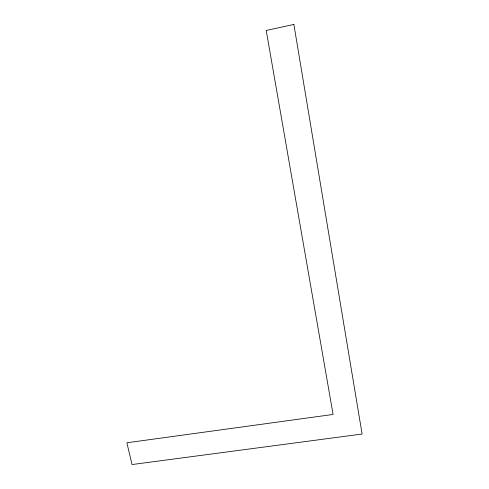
<?xml version="1.0" encoding="UTF-8"?>
<svg xmlns="http://www.w3.org/2000/svg" width="489" height="489" viewBox="0 0 489 489"><rect width="100%" height="100%" fill="white"/><g stroke="black" fill="none" stroke-linecap="round" stroke-linejoin="round"><path stroke-width="0.73" d="M293.871 24.45L266.218 30.459L333.088 414.452L126.889 442.777L132.036 464.55L362.111 434.03L293.871 24.45"/></g></svg>
